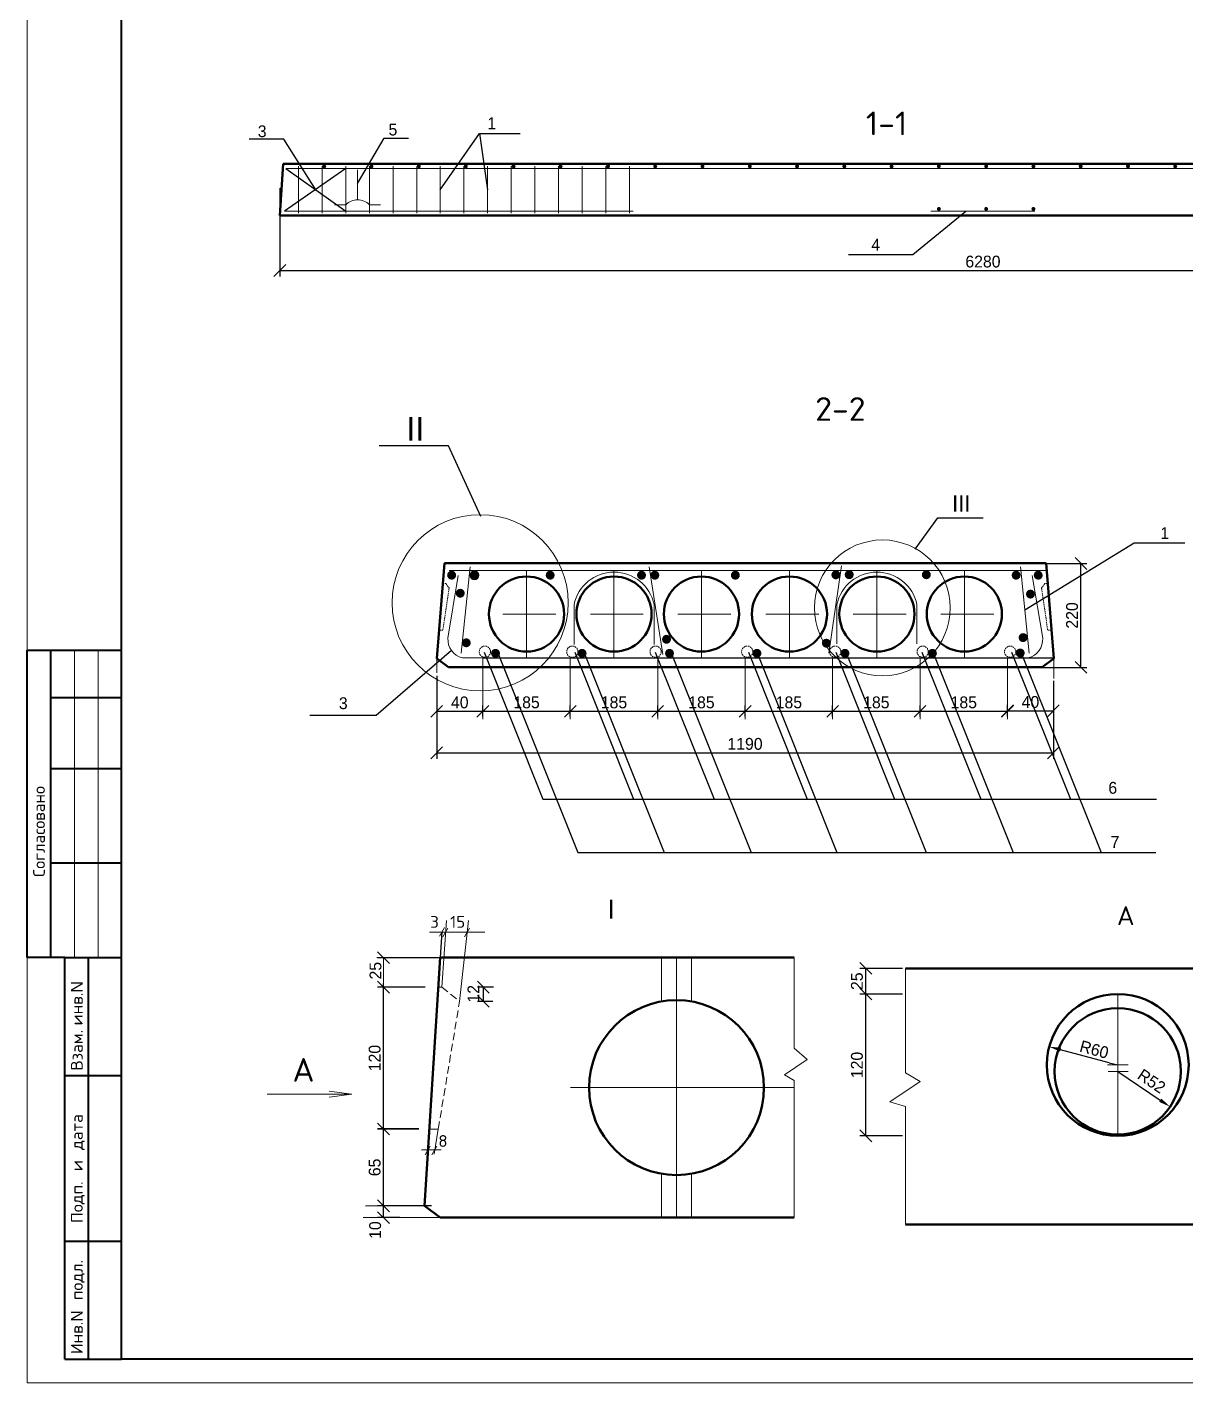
# Model space of a CAD drawing. Header units: millimetres. Extents: x 707 to 5070, y -235 to 1028.
# Drawn here: x 4225 to 4470.2, y 433.8 to 720.6 of the extents above; entities that cross this region are included whole.
import ezdxf

# ---------------------------------------------------------------- set-up
doc = ezdxf.new("R2010")
doc.units = ezdxf.units.MM
doc.linetypes.add('DASHED2', pattern=[9.525, 6.35, -3.175])
doc.linetypes.add('HIDDEN', pattern=[9.525, 6.35, -3.175])
for name, color, linetype, lineweight in [('Основная', 7, 'Continuous', 40), ('Тонкая', 5, 'Continuous', 15), ('Тонкие', 5, 'Continuous', 30), ('Штриховая', 1, 'DASHED2', 20), ('Штриховые', 190, 'HIDDEN', 30)]:
    doc.layers.add(name, color=color, linetype=linetype, lineweight=lineweight)
doc.dimstyles.new('ISO-25', dxfattribs={"dimtxt": 2.5, "dimasz": 2.5, "dimexe": 1.25, "dimexo": 0.625, "dimtad": 1, "dimtxsty": 'Standard', "dimcen": 2.5, "dimadec": 0, "dimazin": 0, "dimtfac": 1, "dimtmove": 0, "dimatfit": 3, "dimfxl": 0, "dimarcsym": 0})

# ---------------------------------------------------------------- blocks, each defined once
blk = doc.blocks.new('_Oblique')
at = {"color": 0, "linetype": 'ByBlock', "lineweight": -2}
blk.add_line((-0.5, -0.5), (0.5, 0.5), dxfattribs=at)
blk = doc.blocks.new('*D223')
at = {"layer": 'Defpoints', "color": 0}
for p in [(4435.12, 607.16), (4447.97, 607.16), (4434.28, 585.16)]:
    blk.add_point(p, dxfattribs=at)
at = {"layer": 'Тонкая', "color": 0, "lineweight": -2}
for p, q in [((4435.74, 607.16), (4449.22, 607.16)), ((4447.97, 585.16), (4447.97, 607.16)), ((4434.9, 585.16), (4449.22, 585.16))]:
    blk.add_line(p, q, dxfattribs=at)
at = {"layer": 'Тонкая', "color": 0, "lineweight": -2, "xscale": 2.5, "yscale": 2.5, "zscale": 2.5}
for p, rotation in [((4447.97, 607.16), 90), ((4447.97, 585.16), 270)]:
    blk.add_blockref('_Oblique', p, dxfattribs=dict(at, rotation=rotation))
at = {"layer": 'Тонкая', "color": 0, "insert": (4446.09, 596.16), "char_height": 2.5, "attachment_point": 5, "rotation": 90}
blk.add_mtext('220', dxfattribs=at)
blk = doc.blocks.new('*D224')
at = {"layer": 'Defpoints', "color": 0}
for p in [(4311.69, 584.02), (4442.13, 582.91), (4442.13, 567.1)]:
    blk.add_point(p, dxfattribs=at)
at = {"layer": 'Тонкая', "color": 0, "lineweight": -2}
for p, q in [((4311.69, 583.39), (4311.69, 565.85)), ((4442.13, 582.29), (4442.13, 565.85)), ((4311.69, 567.1), (4442.13, 567.1))]:
    blk.add_line(p, q, dxfattribs=at)
at = {"layer": 'Тонкая', "color": 0, "lineweight": -2, "xscale": 2.5, "yscale": 2.5, "zscale": 2.5, "rotation": 180}
blk.add_blockref('_Oblique', (4311.69, 567.1), dxfattribs=at)
at = {"layer": 'Тонкая', "color": 0, "lineweight": -2, "xscale": 2.5, "yscale": 2.5, "zscale": 2.5}
blk.add_blockref('_Oblique', (4442.13, 567.1), dxfattribs=at)
at = {"layer": 'Тонкая', "color": 0, "insert": (4376.91, 568.97), "char_height": 2.5, "attachment_point": 5}
blk.add_mtext('1190', dxfattribs=at)
blk = doc.blocks.new('*D225')
at = {"layer": 'Defpoints', "color": 0}
for p in [(4311.69, 584.02), (4321.44, 575.88), (4321.44, 574.18)]:
    blk.add_point(p, dxfattribs=at)
at = {"layer": 'Тонкая', "color": 0, "lineweight": -2}
for p, q in [((4311.69, 583.39), (4311.69, 574.63)), ((4321.44, 574.81), (4321.44, 577.13)), ((4311.69, 575.88), (4321.44, 575.88))]:
    blk.add_line(p, q, dxfattribs=at)
at = {"layer": 'Тонкая', "color": 0, "lineweight": -2, "xscale": 2.5, "yscale": 2.5, "zscale": 2.5, "rotation": 180}
blk.add_blockref('_Oblique', (4311.69, 575.88), dxfattribs=at)
at = {"layer": 'Тонкая', "color": 0, "lineweight": -2, "xscale": 2.5, "yscale": 2.5, "zscale": 2.5}
blk.add_blockref('_Oblique', (4321.44, 575.88), dxfattribs=at)
at = {"layer": 'Тонкая', "color": 0, "insert": (4316.57, 577.75), "char_height": 2.5, "attachment_point": 5}
blk.add_mtext('40', dxfattribs=at)
blk = doc.blocks.new('*D226')
at = {"layer": 'Defpoints', "color": 0}
for p in [(4321.44, 574.18), (4339.94, 575.88), (4339.94, 574.18)]:
    blk.add_point(p, dxfattribs=at)
at = {"layer": 'Тонкая', "color": 0, "lineweight": -2}
for p, q in [((4321.44, 574.81), (4321.44, 577.13)), ((4339.94, 574.81), (4339.94, 577.13)), ((4321.44, 575.88), (4339.94, 575.88))]:
    blk.add_line(p, q, dxfattribs=at)
at = {"layer": 'Тонкая', "color": 0, "lineweight": -2, "xscale": 2.5, "yscale": 2.5, "zscale": 2.5, "rotation": 180}
blk.add_blockref('_Oblique', (4321.44, 575.88), dxfattribs=at)
at = {"layer": 'Тонкая', "color": 0, "lineweight": -2, "xscale": 2.5, "yscale": 2.5, "zscale": 2.5}
blk.add_blockref('_Oblique', (4339.94, 575.88), dxfattribs=at)
at = {"layer": 'Тонкая', "color": 0, "insert": (4330.69, 577.75), "char_height": 2.5, "attachment_point": 5}
blk.add_mtext('185', dxfattribs=at)
blk = doc.blocks.new('*D227')
at = {"layer": 'Defpoints', "color": 0}
for p in [(4339.94, 574.18), (4358.44, 575.88), (4358.44, 574.18)]:
    blk.add_point(p, dxfattribs=at)
at = {"layer": 'Тонкая', "color": 0, "lineweight": -2}
for p, q in [((4339.94, 574.81), (4339.94, 577.13)), ((4358.44, 574.81), (4358.44, 577.13)), ((4339.94, 575.88), (4358.44, 575.88))]:
    blk.add_line(p, q, dxfattribs=at)
at = {"layer": 'Тонкая', "color": 0, "lineweight": -2, "xscale": 2.5, "yscale": 2.5, "zscale": 2.5, "rotation": 180}
blk.add_blockref('_Oblique', (4339.94, 575.88), dxfattribs=at)
at = {"layer": 'Тонкая', "color": 0, "lineweight": -2, "xscale": 2.5, "yscale": 2.5, "zscale": 2.5}
blk.add_blockref('_Oblique', (4358.44, 575.88), dxfattribs=at)
at = {"layer": 'Тонкая', "color": 0, "insert": (4349.19, 577.75), "char_height": 2.5, "attachment_point": 5}
blk.add_mtext('185', dxfattribs=at)
blk = doc.blocks.new('*D228')
at = {"layer": 'Defpoints', "color": 0}
for p in [(4358.44, 574.18), (4376.94, 575.88), (4376.94, 574.18)]:
    blk.add_point(p, dxfattribs=at)
at = {"layer": 'Тонкая', "color": 0, "lineweight": -2}
for p, q in [((4358.44, 574.81), (4358.44, 577.13)), ((4376.94, 574.81), (4376.94, 577.13)), ((4358.44, 575.88), (4376.94, 575.88))]:
    blk.add_line(p, q, dxfattribs=at)
at = {"layer": 'Тонкая', "color": 0, "lineweight": -2, "xscale": 2.5, "yscale": 2.5, "zscale": 2.5, "rotation": 180}
blk.add_blockref('_Oblique', (4358.44, 575.88), dxfattribs=at)
at = {"layer": 'Тонкая', "color": 0, "lineweight": -2, "xscale": 2.5, "yscale": 2.5, "zscale": 2.5}
blk.add_blockref('_Oblique', (4376.94, 575.88), dxfattribs=at)
at = {"layer": 'Тонкая', "color": 0, "insert": (4367.69, 577.75), "char_height": 2.5, "attachment_point": 5}
blk.add_mtext('185', dxfattribs=at)
blk = doc.blocks.new('*D229')
at = {"layer": 'Defpoints', "color": 0}
for p in [(4376.94, 574.18), (4395.44, 575.88), (4395.44, 574.18)]:
    blk.add_point(p, dxfattribs=at)
at = {"layer": 'Тонкая', "color": 0, "lineweight": -2}
for p, q in [((4376.94, 574.81), (4376.94, 577.13)), ((4395.44, 574.81), (4395.44, 577.13)), ((4376.94, 575.88), (4395.44, 575.88))]:
    blk.add_line(p, q, dxfattribs=at)
at = {"layer": 'Тонкая', "color": 0, "lineweight": -2, "xscale": 2.5, "yscale": 2.5, "zscale": 2.5, "rotation": 180}
blk.add_blockref('_Oblique', (4376.94, 575.88), dxfattribs=at)
at = {"layer": 'Тонкая', "color": 0, "lineweight": -2, "xscale": 2.5, "yscale": 2.5, "zscale": 2.5}
blk.add_blockref('_Oblique', (4395.44, 575.88), dxfattribs=at)
at = {"layer": 'Тонкая', "color": 0, "insert": (4386.19, 577.75), "char_height": 2.5, "attachment_point": 5}
blk.add_mtext('185', dxfattribs=at)
blk = doc.blocks.new('*D230')
at = {"layer": 'Defpoints', "color": 0}
for p in [(4395.44, 574.18), (4413.94, 575.88), (4413.94, 574.18)]:
    blk.add_point(p, dxfattribs=at)
at = {"layer": 'Тонкая', "color": 0, "lineweight": -2}
for p, q in [((4395.44, 574.81), (4395.44, 577.13)), ((4413.94, 574.81), (4413.94, 577.13)), ((4395.44, 575.88), (4413.94, 575.88))]:
    blk.add_line(p, q, dxfattribs=at)
at = {"layer": 'Тонкая', "color": 0, "lineweight": -2, "xscale": 2.5, "yscale": 2.5, "zscale": 2.5, "rotation": 180}
blk.add_blockref('_Oblique', (4395.44, 575.88), dxfattribs=at)
at = {"layer": 'Тонкая', "color": 0, "lineweight": -2, "xscale": 2.5, "yscale": 2.5, "zscale": 2.5}
blk.add_blockref('_Oblique', (4413.94, 575.88), dxfattribs=at)
at = {"layer": 'Тонкая', "color": 0, "insert": (4404.69, 577.75), "char_height": 2.5, "attachment_point": 5}
blk.add_mtext('185', dxfattribs=at)
blk = doc.blocks.new('*D231')
at = {"layer": 'Defpoints', "color": 0}
for p in [(4413.94, 574.18), (4432.44, 575.88), (4432.44, 574.18)]:
    blk.add_point(p, dxfattribs=at)
at = {"layer": 'Тонкая', "color": 0, "lineweight": -2}
for p, q in [((4413.94, 574.81), (4413.94, 577.13)), ((4432.44, 574.81), (4432.44, 577.13)), ((4413.94, 575.88), (4432.44, 575.88))]:
    blk.add_line(p, q, dxfattribs=at)
at = {"layer": 'Тонкая', "color": 0, "lineweight": -2, "xscale": 2.5, "yscale": 2.5, "zscale": 2.5, "rotation": 180}
blk.add_blockref('_Oblique', (4413.94, 575.88), dxfattribs=at)
at = {"layer": 'Тонкая', "color": 0, "lineweight": -2, "xscale": 2.5, "yscale": 2.5, "zscale": 2.5}
blk.add_blockref('_Oblique', (4432.44, 575.88), dxfattribs=at)
at = {"layer": 'Тонкая', "color": 0, "insert": (4423.19, 577.75), "char_height": 2.5, "attachment_point": 5}
blk.add_mtext('185', dxfattribs=at)
blk = doc.blocks.new('*D232')
at = {"layer": 'Defpoints', "color": 0}
for p in [(4442.13, 582.91), (4432.44, 574.27), (4442.13, 575.97)]:
    blk.add_point(p, dxfattribs=at)
at = {"layer": 'Тонкая', "color": 0, "lineweight": -2}
for p, q in [((4442.13, 582.29), (4442.13, 574.72)), ((4432.44, 574.9), (4432.44, 577.22)), ((4432.44, 575.97), (4442.13, 575.97))]:
    blk.add_line(p, q, dxfattribs=at)
at = {"layer": 'Тонкая', "color": 0, "lineweight": -2, "xscale": 2.5, "yscale": 2.5, "zscale": 2.5, "rotation": 180}
blk.add_blockref('_Oblique', (4432.44, 575.97), dxfattribs=at)
at = {"layer": 'Тонкая', "color": 0, "lineweight": -2, "xscale": 2.5, "yscale": 2.5, "zscale": 2.5}
blk.add_blockref('_Oblique', (4442.13, 575.97), dxfattribs=at)
at = {"layer": 'Тонкая', "color": 0, "insert": (4437.29, 577.84), "char_height": 2.5, "attachment_point": 5}
blk.add_mtext('40', dxfattribs=at)
blk = doc.blocks.new('*D266')
at = {"layer": 'Defpoints', "color": 0}
for p in [(4278.49, 687.21), (4575.99, 687.21), (4575.99, 669.13)]:
    blk.add_point(p, dxfattribs=at)
at = {"layer": 'Тонкая', "color": 0, "lineweight": -2}
for p, q in [((4278.49, 686.59), (4278.49, 667.88)), ((4575.99, 686.59), (4575.99, 667.88)), ((4278.49, 669.13), (4575.99, 669.13))]:
    blk.add_line(p, q, dxfattribs=at)
at = {"layer": 'Тонкая', "color": 0, "lineweight": -2, "xscale": 2.5, "yscale": 2.5, "zscale": 2.5, "rotation": 180}
blk.add_blockref('_Oblique', (4278.49, 669.13), dxfattribs=at)
at = {"layer": 'Тонкая', "color": 0, "lineweight": -2, "xscale": 2.5, "yscale": 2.5, "zscale": 2.5}
blk.add_blockref('_Oblique', (4575.99, 669.13), dxfattribs=at)
at = {"layer": 'Тонкая', "color": 0, "insert": (4427.24, 671.01), "char_height": 2.5, "attachment_point": 5}
blk.add_mtext('6280', dxfattribs=at)
blk = doc.blocks.new('*D267')
at = {"layer": 'Defpoints', "color": 0}
for p in [(4300.44, 471.25), (4311.25, 471.25), (4304.51, 468.75)]:
    blk.add_point(p, dxfattribs=at)
at = {"layer": 'Тонкая', "color": 0, "lineweight": -2}
for p, q in [((4310.62, 471.25), (4299.19, 471.25)), ((4300.44, 468.75), (4300.44, 471.25)), ((4303.88, 468.75), (4299.19, 468.75))]:
    blk.add_line(p, q, dxfattribs=at)
at = {"layer": 'Тонкая', "color": 0, "lineweight": -2, "xscale": 2.5, "yscale": 2.5, "zscale": 2.5}
for p, rotation in [((4300.44, 471.25), 90), ((4300.44, 468.75), 270)]:
    blk.add_blockref('_Oblique', p, dxfattribs=dict(at, rotation=rotation))
at = {"layer": 'Тонкая', "color": 0, "insert": (4298.68, 466.12), "char_height": 2.5, "attachment_point": 5, "rotation": 90}
blk.add_mtext('10', dxfattribs=at)
blk = doc.blocks.new('*D268')
at = {"layer": 'Defpoints', "color": 0}
for p in [(4300.44, 487.5), (4308.54, 487.5), (4309.09, 471.25)]:
    blk.add_point(p, dxfattribs=at)
at = {"layer": 'Тонкая', "color": 0, "lineweight": -2}
for p, q in [((4307.92, 487.5), (4299.19, 487.5)), ((4300.44, 471.25), (4300.44, 487.5)), ((4308.47, 471.25), (4299.19, 471.25))]:
    blk.add_line(p, q, dxfattribs=at)
at = {"layer": 'Тонкая', "color": 0, "lineweight": -2, "xscale": 2.5, "yscale": 2.5, "zscale": 2.5}
for p, rotation in [((4300.44, 487.5), 90), ((4300.44, 471.25), 270)]:
    blk.add_blockref('_Oblique', p, dxfattribs=dict(at, rotation=rotation))
at = {"layer": 'Тонкая', "color": 0, "insert": (4298.57, 479.38), "char_height": 2.5, "attachment_point": 5, "rotation": 90}
blk.add_mtext('65', dxfattribs=at)
blk = doc.blocks.new('*D269')
at = {"layer": 'Defpoints', "color": 0}
for p in [(4300.44, 517.5), (4309.84, 517.5), (4308.54, 487.51)]:
    blk.add_point(p, dxfattribs=at)
at = {"layer": 'Тонкая', "color": 0, "lineweight": -2}
for p, q in [((4309.22, 517.5), (4299.19, 517.5)), ((4300.44, 487.51), (4300.44, 517.5)), ((4307.92, 487.51), (4299.19, 487.51))]:
    blk.add_line(p, q, dxfattribs=at)
at = {"layer": 'Тонкая', "color": 0, "lineweight": -2, "xscale": 2.5, "yscale": 2.5, "zscale": 2.5}
for p, rotation in [((4300.44, 517.5), 90), ((4300.44, 487.51), 270)]:
    blk.add_blockref('_Oblique', p, dxfattribs=dict(at, rotation=rotation))
at = {"layer": 'Тонкая', "color": 0, "insert": (4298.57, 502.51), "char_height": 2.5, "attachment_point": 5, "rotation": 90}
blk.add_mtext('120', dxfattribs=at)
blk = doc.blocks.new('*D270')
at = {"layer": 'Defpoints', "color": 0}
for p in [(4300.44, 523.75), (4313.69, 523.75), (4306.85, 517.5)]:
    blk.add_point(p, dxfattribs=at)
at = {"layer": 'Тонкая', "color": 0, "lineweight": -2}
for p, q in [((4313.07, 523.75), (4299.19, 523.75)), ((4300.44, 523.75), (4300.44, 523.7)), ((4306.22, 517.5), (4299.19, 517.5)), ((4300.44, 517.5), (4300.44, 518.28))]:
    blk.add_line(p, q, dxfattribs=at)
at = {"layer": 'Тонкая', "color": 0, "lineweight": -2, "xscale": 2.5, "yscale": 2.5, "zscale": 2.5}
for p, rotation in [((4300.44, 523.75), 90), ((4300.44, 517.5), 270)]:
    blk.add_blockref('_Oblique', p, dxfattribs=dict(at, rotation=rotation))
at = {"layer": 'Тонкая', "color": 0, "insert": (4298.75, 520.99), "char_height": 2.5, "attachment_point": 5, "rotation": 90}
blk.add_mtext('25', dxfattribs=at)
blk = doc.blocks.new('*D271')
at = {"layer": 'Defpoints', "color": 0}
for p in [(4321.57, 517.5), (4324.3, 517.5), (4324.21, 514.5)]:
    blk.add_point(p, dxfattribs=at)
at = {"layer": 'Тонкая', "color": 0, "lineweight": -2}
for p, q in [((4323.67, 517.5), (4320.32, 517.5)), ((4321.57, 514.5), (4321.57, 517.5)), ((4323.59, 514.5), (4320.32, 514.5))]:
    blk.add_line(p, q, dxfattribs=at)
at = {"layer": 'Тонкая', "color": 0, "lineweight": -2, "xscale": 2.5, "yscale": 2.5, "zscale": 2.5}
for p, rotation in [((4321.57, 517.5), 90), ((4321.57, 514.5), 270)]:
    blk.add_blockref('_Oblique', p, dxfattribs=dict(at, rotation=rotation))
at = {"layer": 'Тонкая', "color": 0, "insert": (4319.46, 516.11), "char_height": 2.5, "attachment_point": 5, "rotation": 90}
blk.add_mtext('12', dxfattribs=at)
blk = doc.blocks.new('*D272')
at = {"layer": 'Defpoints', "color": 0}
for p in [(4441.24, 504.93), (4455.72, 501.04)]:
    blk.add_point(p, dxfattribs=at)
at = {"layer": 'Тонкая', "color": 0, "lineweight": -2}
blk.add_line((4453.91, 501.52), (4443.65, 504.28), dxfattribs=at)
at = {"layer": 'Тонкая', "color": 0}
blk.add_solid([(4443.76, 504.68), (4443.54, 503.88), (4441.24, 504.93)], dxfattribs=at)
at = {"layer": 'Тонкая', "color": 0, "insert": (4450.78, 504.31), "char_height": 2.5, "attachment_point": 5, "rotation": 344.9767}
blk.add_mtext('R60', dxfattribs=at)
blk = doc.blocks.new('*D278')
at = {"layer": 'Defpoints', "color": 0}
for p in [(4455.76, 499.69), (4466.82, 492.2)]:
    blk.add_point(p, dxfattribs=at)
at = {"layer": 'Тонкая', "color": 0, "lineweight": -2}
blk.add_line((4455.76, 499.69), (4464.75, 493.6), dxfattribs=at)
at = {"layer": 'Тонкая', "color": 0}
blk.add_solid([(4464.99, 493.95), (4464.52, 493.26), (4466.82, 492.2)], dxfattribs=at)
at = {"layer": 'Тонкая', "color": 0, "insert": (4462.92, 497.62), "char_height": 2.5, "attachment_point": 5, "rotation": 325.9086}
blk.add_mtext('R52', dxfattribs=at)
blk = doc.blocks.new('*D273')
at = {"layer": 'Defpoints', "color": 0}
for p in [(4402.46, 516.05), (4410.83, 516.05), (4410.83, 486.05)]:
    blk.add_point(p, dxfattribs=at)
at = {"layer": 'Тонкая', "color": 0, "lineweight": -2}
for p, q in [((4410.21, 516.05), (4401.21, 516.05)), ((4402.46, 486.05), (4402.46, 516.05)), ((4410.21, 486.05), (4401.21, 486.05))]:
    blk.add_line(p, q, dxfattribs=at)
at = {"layer": 'Тонкая', "color": 0, "lineweight": -2, "xscale": 2.5, "yscale": 2.5, "zscale": 2.5}
for p, rotation in [((4402.46, 516.05), 90), ((4402.46, 486.05), 270)]:
    blk.add_blockref('_Oblique', p, dxfattribs=dict(at, rotation=rotation))
at = {"layer": 'Тонкая', "color": 0, "insert": (4400.59, 501.05), "char_height": 2.5, "attachment_point": 5, "rotation": 90}
blk.add_mtext('120', dxfattribs=at)
blk = doc.blocks.new('*D274')
at = {"layer": 'Defpoints', "color": 0}
for p in [(4402.46, 521.48), (4410.83, 521.48), (4410.83, 516.05)]:
    blk.add_point(p, dxfattribs=at)
at = {"layer": 'Тонкая', "color": 0, "lineweight": -2}
for p, q in [((4410.21, 521.48), (4401.21, 521.48)), ((4402.46, 516.05), (4402.46, 521.48)), ((4410.21, 516.05), (4401.21, 516.05))]:
    blk.add_line(p, q, dxfattribs=at)
at = {"layer": 'Тонкая', "color": 0, "lineweight": -2, "xscale": 2.5, "yscale": 2.5, "zscale": 2.5}
for p, rotation in [((4402.46, 521.48), 90), ((4402.46, 516.05), 270)]:
    blk.add_blockref('_Oblique', p, dxfattribs=dict(at, rotation=rotation))
at = {"layer": 'Тонкая', "color": 0, "insert": (4400.59, 518.77), "char_height": 2.5, "attachment_point": 5, "rotation": 90}
blk.add_mtext('25', dxfattribs=at)

msp = doc.modelspace()

# ---------------------------------------------------------------- hatches: boundary and pattern name
at = {"layer": 'Тонкая'}
for points in [[(4315.7969, 604.6691, 1), (4313.896, 604.6691, 1)], [(4320.6289, 604.6691, 1), (4318.7281, 604.6691, 1)], [(4336.6461, 604.6691, 1), (4334.7453, 604.6691, 1)], [(4355.9639, 604.6691, 1), (4354.0631, 604.6691, 1)], [(4358.7851, 604.6691, 1), (4356.8843, 604.6691, 1)], [(4375.8125, 604.6691, 1), (4373.9117, 604.6691, 1)], [(4395.1748, 604.7448, -1), (4397.0755, 604.7601, -1)], [(4397.9959, 604.7676, -1), (4399.8967, 604.7829, -1)], [(4414.3121, 604.7676, -1), (4416.2129, 604.7829, -1)], [(4433.3115, 604.6691, -1), (4435.2124, 604.6691, -1)], [(4437.9802, 604.6691, -1), (4439.881, 604.6691, -1)], [(4317.6214, 600.8545, 1), (4315.7206, 600.8545, 1)], [(4436.3435, 600.6705, -1), (4438.2444, 600.6705, -1)], [(4318.8912, 590.3704, 1), (4316.9903, 590.3704, 1)], [(4361.2498, 591.1097, 1), (4359.349, 591.1097, 1)], [(4395.0703, 590.2868, 1), (4393.1694, 590.2868, 1)], [(4434.7813, 591.468, -1), (4436.6822, 591.468, -1)], [(4325.0781, 588.1417, 1), (4323.1773, 588.1417, 1)], [(4343.385, 588.1417, 1), (4341.4841, 588.1417, 1)], [(4361.885, 588.1417, 1), (4359.9841, 588.1417, 1)], [(4380.385, 588.1417, 1), (4378.4841, 588.1417, 1)], [(4399.0007, 588.1417, 1), (4397.0999, 588.1417, 1)], [(4417.5007, 588.1417, 1), (4415.5999, 588.1417, 1)], [(4434.1758, 588.2093, -1), (4436.0766, 588.2093, -1)]]:
    msp.add_hatch(color=0, dxfattribs=at).paths.add_polyline_path(points)
at = {"layer": 'Штриховая'}
for points in [[(4287.4774, 691.1731, 1), (4288.3151, 691.1731, 1)], [(4297.4511, 691.1731, 1), (4298.2889, 691.1731, 1)], [(4307.4847, 691.1731, 1), (4308.3224, 691.1731, 1)], [(4317.4218, 691.1731, 1), (4318.2596, 691.1731, 1)], [(4327.5363, 691.1731, 1), (4328.3741, 691.1731, 1)], [(4337.4735, 691.1731, 1), (4338.3112, 691.1731, 1)], [(4347.4991, 691.1731, 1), (4348.3368, 691.1731, 1)], [(4357.4991, 691.1731, 1), (4358.3368, 691.1731, 1)], [(4367.4991, 691.1731, 1), (4368.3368, 691.1731, 1)], [(4377.4991, 691.1731, 1), (4378.3368, 691.1731, 1)], [(4387.4991, 691.1731, 1), (4388.3368, 691.1731, 1)], [(4397.4991, 691.1731, 1), (4398.3368, 691.1731, 1)], [(4407.4991, 691.1731, 1), (4408.3368, 691.1731, 1)], [(4417.4991, 691.1731, 1), (4418.3368, 691.1731, 1)], [(4427.4991, 691.1731, 1), (4428.3368, 691.1731, 1)], [(4437.4991, 691.1731, 1), (4438.3368, 691.1731, 1)], [(4447.4991, 691.1731, 1), (4448.3368, 691.1731, 1)], [(4457.4991, 691.1731, 1), (4458.3368, 691.1731, 1)], [(4467.4991, 691.1731, 1), (4468.3368, 691.1731, 1)], [(4417.4991, 682.1627, 1), (4418.3368, 682.1627, 1)], [(4427.4991, 682.1627, 1), (4428.3368, 682.1627, 1)], [(4437.4991, 682.1627, 1), (4438.3368, 682.1627, 1)]]:
    msp.add_hatch(color=0, dxfattribs=at).paths.add_polyline_path(points)

# ---------------------------------------------------------------- linework, layer by layer
for p, q in [((4294.953, 687.5637), (4300.5846, 697.1262)), ((4300.5846, 697.1262), (4305.7433, 697.1229)), ((4312.453, 686.2382), (4320.7679, 698.0959)), ((4320.7679, 698.0959), (4322.453, 686.2382)), ((4320.7679, 698.0959), (4329.3647, 698.0959)), ((4279.3474, 696.9567), (4272.0354, 696.9567)), ((4286.1034, 686.2181), (4279.3474, 696.9567)), ((4292.453, 690.7208), (4279.5123, 681.7154)), ((4279.7538, 690.7208), (4292.453, 681.7154)), ((4423.6005, 681.6329), (4412.4132, 672.4511)), ((4412.4132, 672.4511), (4398.8287, 672.4511)), ((4436.1164, 597.3183), (4459.2294, 611.5261)), ((4459.2294, 611.5261), (4469.9248, 611.5261)), ((4314.8285, 588.7163), (4298.8534, 575.0176)), ((4321.6969, 588.3785), (4334.141, 557.2926)), ((4324.495, 588.5935), (4341.5251, 545.9917)), ((4340.906, 588.3785), (4353.3501, 557.2926)), ((4342.7653, 588.5935), (4359.7955, 545.9917)), ((4357.9267, 588.3785), (4370.3709, 557.2926)), ((4361.1584, 588.5935), (4378.1886, 545.9917)), ((4377.6221, 588.3785), (4390.0662, 557.2926)), ((4379.3126, 588.5935), (4396.3428, 545.9917)), ((4396.1017, 588.3785), (4408.5459, 557.2926)), ((4398.1835, 588.5935), (4415.2137, 545.9917)), ((4414.3382, 588.3785), (4426.7823, 557.2926)), ((4416.5766, 588.5935), (4433.6068, 545.9917)), ((4433.3041, 588.3785), (4445.7483, 557.2926)), ((4435.2086, 588.5935), (4452.2387, 545.9917)), ((4298.8534, 575.0176), (4284.829, 575.0176)), ((4334.141, 557.2926), (4463.9847, 557.2926)), ((4341.5251, 545.9917), (4463.8326, 545.9917)), ((4312.7807, 529.2132), (4312.4205, 523.7534))]:
    msp.add_line(p, q)
at = {"color": 0}
for p, q in [((4314.1792, 632.048), (4299.5189, 632.048)), ((4321.0206, 617.0741), (4314.1792, 632.048))]:
    msp.add_line(p, q, dxfattribs=at)
at = {"layer": 'Основная', "color": 0}
for p, q in [((4245.0448, 438.7891), (4245.0448, 1022.7891)), ((4225.0448, 523.7891), (4225.0448, 588.7891)), ((4225.0448, 588.7891), (4245.0448, 588.7891)), ((4230.0448, 523.7891), (4230.0448, 588.7891)), ((4230.0448, 578.7891), (4245.0448, 578.7891)), ((4230.0448, 563.7891), (4245.0448, 563.7891)), ((4230.0448, 543.7891), (4245.0448, 543.7891)), ((4233.0448, 523.7891), (4225.0448, 523.7891)), ((4233.0448, 438.7891), (4233.0448, 523.7891)), ((4233.0448, 523.7891), (4245.0448, 523.7891)), ((4238.0448, 438.7891), (4238.0448, 523.7891)), ((4233.0448, 498.7891), (4245.0448, 498.7891)), ((4233.0448, 463.7891), (4245.0448, 463.7891)), ((4233.0448, 438.7891), (4245.0448, 438.7891)), ((5061.0448, 438.7891), (4245.0448, 438.7891))]:
    msp.add_line(p, q, dxfattribs=at)
at = {"layer": 'Тонкая', "color": 0}
for p, q in [((4225.0448, 433.7891), (4225.0448, 1027.7891)), ((4279.7538, 690.7208), (4574.8126, 690.7208)), ((4282.453, 691.2237), (4282.453, 681.2527)), ((4287.453, 691.2237), (4287.453, 681.2527)), ((4292.453, 691.2237), (4292.453, 681.2527)), ((4297.453, 691.2237), (4297.453, 681.2527)), ((4302.453, 691.2237), (4302.453, 681.2527)), ((4307.453, 691.2237), (4307.453, 681.2527)), ((4312.453, 691.2237), (4312.453, 681.2527)), ((4317.453, 691.2237), (4317.453, 681.2527)), ((4322.453, 691.2237), (4322.453, 681.2527)), ((4327.453, 691.2237), (4327.453, 681.2527)), ((4332.453, 691.2237), (4332.453, 681.2527)), ((4337.453, 691.2237), (4337.453, 681.2527)), ((4342.453, 691.2237), (4342.453, 681.2527)), ((4347.453, 691.2237), (4347.453, 681.2527)), ((4352.453, 691.2237), (4352.453, 681.2527)), ((4278.4894, 680.7642), (4278.4894, 678.7854)), ((4279.5123, 681.7154), (4353.2209, 681.7154)), ((4438.2394, 681.7154), (4416.2394, 681.7154)), ((4314.3349, 605.7009), (4440.7281, 605.7009)), ((4318.7566, 606.4357), (4316.8915, 588.2009)), ((4330.6912, 587.2009), (4330.6912, 605.7009)), ((4349.1912, 587.2009), (4349.1912, 605.7009)), ((4359.5503, 587.9253), (4356.6573, 606.4186)), ((4367.6912, 587.2009), (4367.6912, 605.7009)), ((4386.3069, 587.2009), (4386.3069, 605.7009)), ((4394.6144, 588.1418), (4397.2884, 606.6563)), ((4404.8069, 587.2009), (4404.8069, 605.7009)), ((4423.3069, 587.2009), (4423.3069, 605.7009)), ((4435.1838, 606.4357), (4437.049, 588.2009)), ((4314.0614, 591.3467), (4316.2603, 604.621)), ((4439.879, 591.3467), (4437.6802, 604.621)), ((4340.7437, 590.0335), (4340.7437, 598.4594)), ((4357.6771, 598.4594), (4357.6771, 590.0335)), ((4396.3379, 590.1549), (4396.3379, 598.4594)), ((4413.2712, 598.4594), (4413.2712, 590.1549)), ((4330.6912, 596.4509), (4325.6917, 596.4509)), ((4325.6917, 596.4509), (4336.8928, 596.4509)), ((4344.1917, 596.4509), (4355.3928, 596.4509)), ((4362.6917, 596.4509), (4373.8928, 596.4509)), ((4381.3074, 596.4509), (4392.5085, 596.4509)), ((4399.8074, 596.4509), (4411.0085, 596.4509)), ((4418.3074, 596.4509), (4429.5085, 596.4509)), ((4235.0448, 523.7891), (4235.0448, 588.7891)), ((4240.0448, 523.7891), (4240.0448, 588.7891)), ((4311.6912, 587.0754), (4311.6912, 584.0181)), ((4321.4412, 587.2009), (4317.1114, 587.2009)), ((4321.4412, 587.2009), (4339.9412, 587.2009)), ((4321.4412, 587.0754), (4321.4412, 574.1842)), ((4339.9412, 587.0754), (4339.9412, 574.1842)), ((4358.4412, 587.0754), (4358.4412, 574.1842)), ((4376.9412, 587.0754), (4376.9412, 574.1842)), ((4395.4412, 587.0754), (4395.4412, 574.1842)), ((4413.9412, 587.0754), (4413.9412, 574.1842)), ((4432.4412, 587.0754), (4432.4412, 574.1842)), ((4442.2493, 587.0754), (4442.2493, 582.8205)), ((4312.7745, 517.5034), (4313.7536, 531.6094)), ((4316.5245, 514.5034), (4318.4306, 531.6094)), ((4310.1621, 529.1705), (4321.8587, 529.1705)), ((4313.3153, 530.1331), (4312.2461, 528.2933)), ((4314.0692, 530.0267), (4313, 528.1869)), ((4318.6581, 530.0267), (4317.5889, 528.1869)), ((4312.4205, 523.7534), (4299.0526, 523.7534)), ((4300.4449, 518.2836), (4300.4449, 523.7534)), ((4359.2631, 514.482), (4359.2631, 523.7534)), ((4362.4205, 514.7534), (4362.4205, 523.7534)), ((4365.5809, 514.4815), (4365.5809, 523.7534)), ((4387.2703, 504.5904), (4387.2703, 523.7534)), ((4410.8321, 521.4789), (4410.8321, 499.4203)), ((4312.4205, 517.5034), (4312.0245, 517.5034)), ((4455.7593, 516.054), (4455.7593, 486.3307)), ((4390.0274, 502.2103), (4385.2632, 498.9377)), ((4387.2703, 504.5904), (4390.0274, 502.2103)), ((4410.8321, 499.4203), (4413.9519, 497.5296)), ((4453.6215, 501.054), (4457.9472, 501.054)), ((4453.6947, 499.6937), (4457.9472, 499.6937)), ((4362.4205, 496.2534), (4340.0225, 496.2534)), ((4385.2632, 498.9377), (4387.2703, 497.7477)), ((4387.2703, 468.7534), (4387.2703, 497.7477)), ((4413.9519, 497.5296), (4407.5131, 493.2583)), ((4293.7679, 494.8895), (4275.8372, 494.8895)), ((4293.7679, 494.8895), (4288.9089, 495.5227)), ((4293.7679, 494.8895), (4288.9089, 494.2562)), ((4407.5131, 493.2583), (4410.8321, 492.2527)), ((4410.8321, 492.2527), (4410.8321, 467.304)), ((4312.0245, 487.5034), (4311.1408, 482.2014)), ((4308.4858, 483.1122), (4312.6028, 483.1122)), ((4310.2947, 483.8601), (4309.2255, 482.0203)), ((4311.7217, 483.8601), (4310.6525, 482.0203)), ((4359.2631, 468.7534), (4359.2631, 478.0248)), ((4362.4205, 477.7534), (4362.4205, 468.7534)), ((4365.5809, 468.7534), (4365.5809, 478.0253)), ((4309.0939, 471.2534), (4296.6054, 471.2534)), ((4318.684, 468.7534), (4296.1297, 468.7534)), ((5066.0448, 433.7891), (4225.0448, 433.7891))]:
    msp.add_line(p, q, dxfattribs=at)
at = {"layer": 'Тонкая', "color": 0, "lineweight": 50}
for p, q in [((4279.2394, 691.7085), (4278.4894, 680.7642)), ((4279.2394, 691.7085), (4575.2394, 691.7085)), ((4278.4894, 680.7642), (4575.9894, 680.7642)), ((4311.6912, 587.0754), (4313.3349, 607.2009)), ((4440.6056, 607.2009), (4313.3349, 607.2009)), ((4442.2493, 587.0754), (4440.6056, 607.2009)), ((4314.1752, 585.2009), (4311.6912, 587.0754)), ((4314.1752, 585.2009), (4439.7652, 585.2009)), ((4439.7652, 585.2009), (4442.2493, 587.0754)), ((4309.0939, 471.2534), (4312.4205, 523.7534)), ((4312.4205, 523.7534), (4387.2703, 523.7534)), ((4500.6865, 521.4789), (4410.8321, 521.4789)), ((4312.4205, 468.7534), (4309.0939, 471.2534)), ((4312.4205, 468.7534), (4387.2703, 468.7534)), ((4410.8321, 467.304), (4500.6865, 467.304))]:
    msp.add_line(p, q, dxfattribs=at)
at = {"layer": 'Тонкая', "color": 0, "lineweight": -3}
for p, q in [((4321.4412, 587.2009), (4442.239, 587.2009)), ((4453.9127, 501.5241), (4455.7593, 501.054))]:
    msp.add_line(p, q, dxfattribs=at)
at = {"layer": 'Тонкая', "color": 0}
for centre, radius in [((4320.8774, 598.8472), 18.631), ((4405.968, 597.7573), 14.3708), ((4319.6785, 604.6691), 0.9504)]:
    msp.add_circle(centre, radius, dxfattribs=at)
at = {"layer": 'Тонкая', "color": 0, "lineweight": 50}
for centre, radius in [((4330.6912, 596.4509), 7.95), ((4349.1912, 596.4509), 7.95), ((4367.6912, 596.4509), 7.95), ((4386.3069, 596.4509), 7.95), ((4404.8069, 596.4509), 7.95), ((4423.3069, 596.4509), 7.95), ((4362.4205, 496.2534), 18.5), ((4455.7593, 501.054), 15), ((4455.7593, 499.6924), 13.3616)]:
    msp.add_circle(centre, radius, dxfattribs=at)
at = {"layer": 'Тонкая', "color": 0}
for centre, radius, start, end in [((4349.2104, 596.6747), 8.6527, 11.902831, 168.097169), ((4404.8046, 596.6747), 8.6527, 11.902831, 168.097169), ((4318.0423, 591.0805), 3.9897, 176.17507, 256.506947), ((4435.8981, 591.0805), 3.9897, 283.493053, 3.82493)]:
    msp.add_arc(centre, radius, start, end, dxfattribs=at)
at = {"layer": 'Тонкие', "color": 0, "lineweight": 20}
for p, q in [((4362.4205, 474.8437), (4362.4205, 516.8386)), ((4340.0225, 496.2534), (4387.2703, 496.2534))]:
    msp.add_line(p, q, dxfattribs=at)
at = {"layer": 'Штриховая', "color": 0}
for p, q in [((4294.953, 684.0731), (4294.953, 691.0542)), ((4292.453, 683.0432), (4290.077, 683.0432)), ((4297.453, 683.0432), (4299.7942, 683.0432))]:
    msp.add_line(p, q, dxfattribs=at)
at = {"layer": 'Штриховая', "color": 0, "ltscale": 0.05}
for p, q in [((4312.984, 602.905), (4313.6416, 602.905)), ((4313.6416, 602.905), (4314.3055, 601.9046)), ((4440.2988, 602.905), (4439.635, 601.9046)), ((4440.9564, 602.905), (4440.2988, 602.905)), ((4314.3055, 601.9046), (4313.0071, 593.059)), ((4439.635, 601.9046), (4440.9333, 593.059)), ((4313.0071, 593.059), (4312.1799, 593.059)), ((4440.9333, 593.059), (4441.7606, 593.059))]:
    msp.add_line(p, q, dxfattribs=at)
for centre in [(4321.8802, 588.4874), (4340.3802, 588.4874), (4358.0057, 588.4874), (4377.3802, 588.4874), (4395.996, 588.4874), (4414.496, 588.4874), (4432.996, 588.4874)]:
    msp.add_circle(centre, 1.1922, dxfattribs=at)
at = {"layer": 'Штриховая', "color": 0}
msp.add_arc((4294.953, 680.5239), 3.5492, 45.219463, 134.780537, dxfattribs=at)
at = {"layer": 'Штриховые', "color": 0, "lineweight": 20, "ltscale": 0.25}
for p, q in [((4312.7745, 517.5034), (4312.0245, 517.5034)), ((4312.7745, 517.5034), (4316.5245, 514.5034)), ((4312.0245, 487.5034), (4316.5245, 514.5034)), ((4312.0245, 487.5034), (4310.1236, 487.5034))]:
    msp.add_line(p, q, dxfattribs=at)

# ---------------------------------------------------------------- texts
at = {"char_height": 2.5, "attachment_point": 1}
for s, insert, width in [('5', (4301.4993, 700.2067), 4.243933), ('1', (4322.3962, 701.5343), 6.968463), ('3', (4273.8382, 699.8447), 5.50917), ('4', (4403.6232, 675.8444), 5.593662), ('1', (4464.7683, 614.8147), 10.990267), ('3', (4290.9942, 578.8373), 12.763833), ('6', (4453.7723, 560.9368), 7.05143), ('7', (4454.245, 549.4626), 6.766387)]:
    msp.add_mtext(s, dxfattribs=dict(at, insert=insert, width=width))
at = {"layer": 'Тонкая', "color": 0, "width": 5.099205}
for s, insert, char_height, attachment_point in [('{\\Ftxt.shx|c204;1-1}', (4411.2359, 702.7651), 5, 3), ('{\\Ftxt.shx|c204;2-2}', (4402.4084, 642.3418), 5, 3), ('II', (4305.3085, 638.1645), 5, 1), ('III', (4420.7092, 621.5957), 3.5, 1), ('I', (4347.8652, 536.0274), 4, 1), ('{\\Ftxt.shx|c204;А}', (4455.5701, 534.6489), 4, 1), ('{\\Ftxt.shx|c204;3}', (4310.3146, 532.5693), 2.5, 1), ('{\\Ftxt.shx|c204;15}', (4314.5201, 532.5693), 2.5, 1), ('{\\Ftxt.shx|c204;А}', (4285.8493, 502.5217), 5, 3), ('{\\Ftxt.shx|c204;8}', (4312.026, 486.2128), 2.5, 1)]:
    msp.add_mtext(s, dxfattribs=dict(at, insert=insert, char_height=char_height, attachment_point=attachment_point))
at = {"layer": 'Тонкая', "color": 0, "char_height": 2.5, "attachment_point": 1, "rotation": 90}
for s, insert, width in [('{\\Ftxt.shx|c204;Согласовано}', (4226.3125, 540.8143), 48.477778), ('{\\Ftxt.shx|c204;Взам.} {\\Ftxt.shx|c204;инв.}N', (4234.3125, 499.8654), 26.146084), ('{\\Ftxt.shx|c204;Подп. и дата}', (4234.3125, 467.6073), 31.311111), ('{\\Ftxt.shx|c204;Инв.}N{\\Ftxt.shx|c204; подл.}', (4234.3125, 439.8654), 26.146084)]:
    msp.add_mtext(s, dxfattribs=dict(at, insert=insert, width=width))

# ---------------------------------------------------------------- dimensions: what is measured, and where the dimension line sits
at = {"layer": 'Тонкая', "color": 0}
for base, p1, p2, text, picture, middle in [((4575.9894, 669.1324), (4278.4894, 687.2123), (4575.9894, 687.2123), '6280', '*D266', (4427.2394, 671.0074)), ((4442.1335, 567.0973), (4311.6912, 584.0181), (4442.1335, 582.9105), '1190', '*D224', (4376.9123, 568.9723)), ((4321.4412, 575.8791), (4311.6912, 584.0181), (4321.4412, 574.1842), '40', '*D225', (4316.5662, 577.7541)), ((4442.1335, 575.9692), (4432.4412, 574.2742), (4442.1335, 582.9105), '40', '*D232', (4437.2873, 577.8442)), ((4339.9412, 575.8791), (4321.4412, 574.1842), (4339.9412, 574.1842), '185', '*D226', (4330.6912, 577.7541)), ((4358.4412, 575.8791), (4339.9412, 574.1842), (4358.4412, 574.1842), '185', '*D227', (4349.1912, 577.7541)), ((4376.9412, 575.8791), (4358.4412, 574.1842), (4376.9412, 574.1842), '185', '*D228', (4367.6912, 577.7541)), ((4395.4412, 575.8791), (4376.9412, 574.1842), (4395.4412, 574.1842), '185', '*D229', (4386.1912, 577.7541)), ((4413.9412, 575.8791), (4395.4412, 574.1842), (4413.9412, 574.1842), '185', '*D230', (4404.6912, 577.7541)), ((4432.4412, 575.8791), (4413.9412, 574.1842), (4432.4412, 574.1842), '185', '*D231', (4423.1912, 577.7541))]:
    dim = msp.add_linear_dim(base=base, p1=p1, p2=p2, text=text, dimstyle='ISO-25', override={"dimblk1": 'Oblique', "dimblk2": 'Oblique', "dimsah": 1}, dxfattribs=at)
    dim.commit()
    dim.dimension.update_dxf_attribs({"geometry": picture, "text_midpoint": middle})
for base, p1, p2, text, picture, middle in [((4447.9686, 607.1648), (4434.2772, 585.1648), (4435.1175, 607.1648), '220', '*D223', (4446.0936, 596.1648)), ((4402.4646, 521.4789), (4410.8321, 516.054), (4410.8321, 521.4789), '25', '*D274', (4400.5896, 518.7664)), ((4300.4449, 517.5034), (4308.5414, 487.509), (4309.8409, 517.5034), '120', '*D269', (4298.5699, 502.5062)), ((4402.4646, 516.054), (4410.8321, 486.054), (4410.8321, 516.054), '120', '*D273', (4400.5896, 501.054)), ((4300.4449, 487.5034), (4309.0939, 471.2534), (4308.5414, 487.5034), '65', '*D268', (4298.5699, 479.3784))]:
    dim = msp.add_linear_dim(base=base, p1=p1, p2=p2, angle=270, text=text, dimstyle='ISO-25', override={"dimblk1": 'Oblique', "dimblk2": 'Oblique', "dimsah": 1}, dxfattribs=at)
    dim.commit()
    dim.dimension.update_dxf_attribs({"geometry": picture, "text_midpoint": middle})
for base, p1, p2, text, picture, middle in [((4300.4449, 523.7534), (4306.8488, 517.5034), (4313.6939, 523.7534), '25', '*D270', (4298.7513, 520.9919)), ((4321.5688, 517.5034), (4324.211, 514.5034), (4324.2994, 517.5034), '12', '*D271', (4319.4632, 516.1072)), ((4300.4449, 471.2534), (4304.5075, 468.7534), (4311.2467, 471.2534), '10', '*D267', (4298.6758, 466.1194))]:
    dim = msp.add_linear_dim(base=base, p1=p1, p2=p2, angle=270, text=text, dimstyle='ISO-25', override={"dimblk1": 'Oblique', "dimblk2": 'Oblique', "dimsah": 1, "dimtmove": 2}, dxfattribs=at)
    dim.commit()
    dim.dimension.update_dxf_attribs({"geometry": picture, "text_midpoint": middle, "dimtype": 160})
dim = msp.add_radius_dim(center=(4455.7236, 501.038), mpoint=(4441.2363, 504.9262), text='R60', dimstyle='ISO-25', dxfattribs=at)
dim.commit()
dim.dimension.update_dxf_attribs({"geometry": '*D272', "text_midpoint": (4450.2909, 502.4961), "dimtype": 164})
dim = msp.add_radius_dim(center=(4455.7593, 499.6924), mpoint=(4466.8247, 492.203), text='R52', dimstyle='ISO-25', override={"dimtmove": 2}, dxfattribs=at)
dim.commit()
dim.dimension.update_dxf_attribs({"geometry": '*D278', "text_midpoint": (4462.9202, 497.6181), "dimtype": 164})

# ---------------------------------------------------------------- leaders
msp.add_leader([(4412.9176, 610.1636), (4417.7277, 616.8415), (4427.2902, 616.8415)], dimstyle='ISO-25', override={"dimgap": 0.625, "dimtad": 0, "dimldrblk": 'None'}, dxfattribs=at)

doc.saveas('drawing.dxf')
